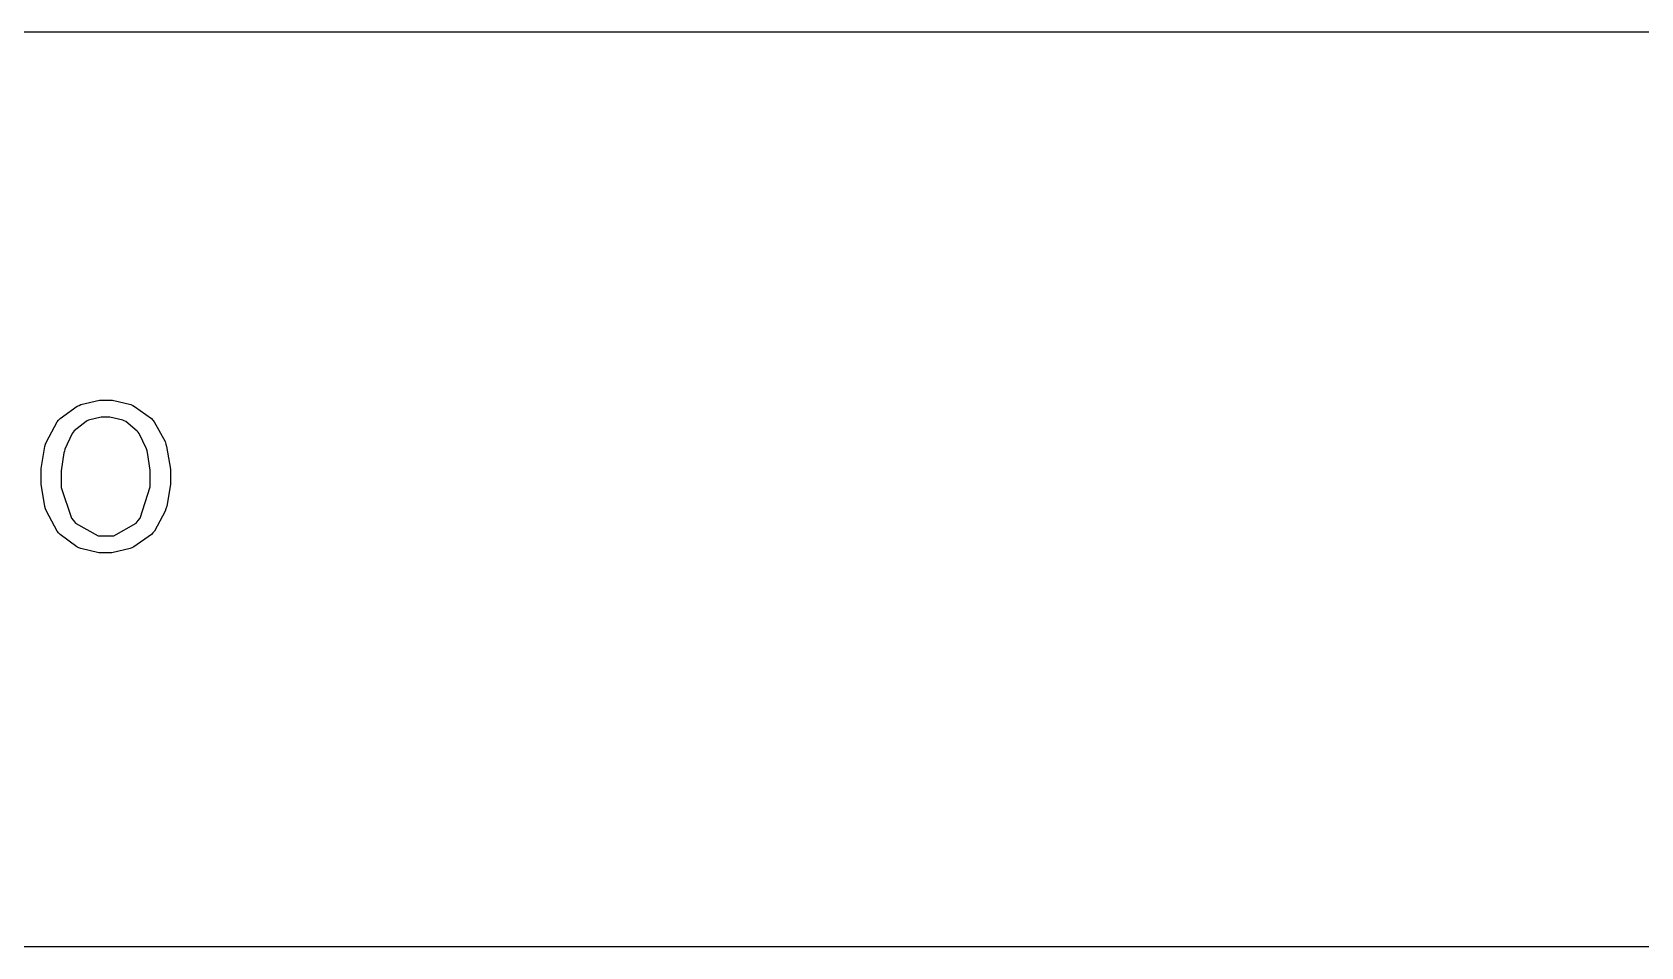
# Model space of a CAD drawing. Header units: millimetres. Extents: x 1974 to 2099, y 1386 to 1555.
# Drawn here: x 2074.746 to 2076.603, y 1479.308 to 1480.364 of the extents above; entities that cross this region are included whole.
import ezdxf

# ---------------------------------------------------------------- set-up
doc = ezdxf.new("R2010")
doc.units = ezdxf.units.MM
doc.layers.add('TEXTO', color=4, linetype='Continuous')

msp = doc.modelspace()

# ---------------------------------------------------------------- linework, layer by layer
at = {"layer": 'TEXTO', "color": 0}
for p, q in [((2098.7779, 1480.3642), (2069.8934, 1480.3642)), ((2074.7778, 1479.9181), (2074.7975, 1479.9323)), ((2074.7975, 1479.9323), (2074.7998, 1479.9332)), ((2074.7998, 1479.9332), (2074.802, 1479.9343)), ((2074.802, 1479.9343), (2074.8234, 1479.9392)), ((2074.8234, 1479.9392), (2074.8306, 1479.9392)), ((2074.8306, 1479.9392), (2074.8383, 1479.9392)), ((2074.8383, 1479.9392), (2074.8594, 1479.9342)), ((2074.8594, 1479.9342), (2074.8617, 1479.9331)), ((2074.8617, 1479.9331), (2074.8639, 1479.9321)), ((2074.8639, 1479.9321), (2074.8834, 1479.918)), ((2074.7621, 1479.8912), (2074.7746, 1479.9143)), ((2074.7746, 1479.9143), (2074.7762, 1479.9161)), ((2074.7762, 1479.9161), (2074.7778, 1479.9181)), ((2074.8078, 1479.9148), (2074.7943, 1479.9038)), ((2074.8093, 1479.9154), (2074.8078, 1479.9148)), ((2074.8108, 1479.9162), (2074.8093, 1479.9154)), ((2074.8253, 1479.9197), (2074.8108, 1479.9162)), ((2074.8307, 1479.9197), (2074.8253, 1479.9197)), ((2074.8355, 1479.9197), (2074.8307, 1479.9197)), ((2074.8504, 1479.9161), (2074.8355, 1479.9197)), ((2074.852, 1479.9154), (2074.8504, 1479.9161)), ((2074.8536, 1479.9147), (2074.852, 1479.9154)), ((2074.867, 1479.9037), (2074.8536, 1479.9147)), ((2074.8834, 1479.918), (2074.885, 1479.9161)), ((2074.885, 1479.9161), (2074.8866, 1479.9143)), ((2074.885, 1479.9161), (2074.885, 1479.9161)), ((2074.8866, 1479.9143), (2074.8991, 1479.8914)), ((2074.7612, 1479.8885), (2074.7621, 1479.8912)), ((2074.792, 1479.9008), (2074.7835, 1479.8828)), ((2074.7931, 1479.9023), (2074.792, 1479.9008)), ((2074.7943, 1479.9038), (2074.7931, 1479.9023)), ((2074.8681, 1479.9023), (2074.867, 1479.9037)), ((2074.8692, 1479.9009), (2074.8681, 1479.9023)), ((2074.8777, 1479.883), (2074.8692, 1479.9009)), ((2074.8991, 1479.8914), (2074.9, 1479.8886)), ((2074.756, 1479.8604), (2074.7603, 1479.8859)), ((2074.7603, 1479.8859), (2074.7612, 1479.8885)), ((2074.7823, 1479.8784), (2074.7793, 1479.8579)), ((2074.7829, 1479.8805), (2074.7823, 1479.8784)), ((2074.7835, 1479.8828), (2074.7829, 1479.8805)), ((2074.8783, 1479.8809), (2074.8777, 1479.883)), ((2074.8789, 1479.8787), (2074.8783, 1479.8809)), ((2074.882, 1479.8585), (2074.8789, 1479.8787)), ((2074.9, 1479.8886), (2074.9009, 1479.8859)), ((2074.9009, 1479.8859), (2074.9054, 1479.8597)), ((2074.756, 1479.851), (2074.756, 1479.8604)), ((2074.7793, 1479.8579), (2074.7793, 1479.851)), ((2074.882, 1479.851), (2074.882, 1479.8585)), ((2074.9054, 1479.8597), (2074.9054, 1479.851)), ((2074.756, 1479.8425), (2074.756, 1479.851)), ((2074.7603, 1479.8167), (2074.756, 1479.8425)), ((2074.7793, 1479.851), (2074.7793, 1479.8383)), ((2074.7793, 1479.8383), (2074.791, 1479.8032)), ((2074.8703, 1479.8032), (2074.882, 1479.8391)), ((2074.882, 1479.8391), (2074.882, 1479.851)), ((2074.882, 1479.851), (2074.882, 1479.851)), ((2074.9054, 1479.8418), (2074.901, 1479.8168)), ((2074.9054, 1479.851), (2074.9054, 1479.8418)), ((2074.7612, 1479.8139), (2074.7603, 1479.8167)), ((2074.901, 1479.8168), (2074.9001, 1479.814)), ((2074.762, 1479.8112), (2074.7612, 1479.8139)), ((2074.7745, 1479.7881), (2074.762, 1479.8112)), ((2074.791, 1479.8032), (2074.7933, 1479.8002)), ((2074.7933, 1479.8002), (2074.7956, 1479.7973)), ((2074.7956, 1479.7973), (2074.8218, 1479.7826)), ((2074.84, 1479.7826), (2074.8658, 1479.7973)), ((2074.8658, 1479.7973), (2074.8681, 1479.8002)), ((2074.8681, 1479.8002), (2074.8703, 1479.8032)), ((2074.8993, 1479.8112), (2074.8867, 1479.7881)), ((2074.9001, 1479.814), (2074.8993, 1479.8112)), ((2074.7761, 1479.7861), (2074.7745, 1479.7881)), ((2074.7778, 1479.7843), (2074.7761, 1479.7861)), ((2074.7974, 1479.7699), (2074.7778, 1479.7843)), ((2074.8218, 1479.7826), (2074.8307, 1479.7826)), ((2074.8307, 1479.7826), (2074.84, 1479.7826)), ((2074.8833, 1479.7842), (2074.8632, 1479.7698)), ((2074.885, 1479.7861), (2074.8833, 1479.7842)), ((2074.8867, 1479.7881), (2074.885, 1479.7861)), ((2074.7997, 1479.769), (2074.7974, 1479.7699)), ((2074.8019, 1479.768), (2074.7997, 1479.769)), ((2074.8228, 1479.7632), (2074.8019, 1479.768)), ((2074.8306, 1479.7632), (2074.8228, 1479.7632)), ((2074.8376, 1479.7632), (2074.8306, 1479.7632)), ((2074.8586, 1479.7679), (2074.8376, 1479.7632)), ((2074.8609, 1479.7688), (2074.8586, 1479.7679)), ((2074.8632, 1479.7698), (2074.8609, 1479.7688)), ((2098.7779, 1479.3082), (2069.8934, 1479.3082))]:
    msp.add_line(p, q, dxfattribs=at)

doc.saveas('drawing.dxf')
